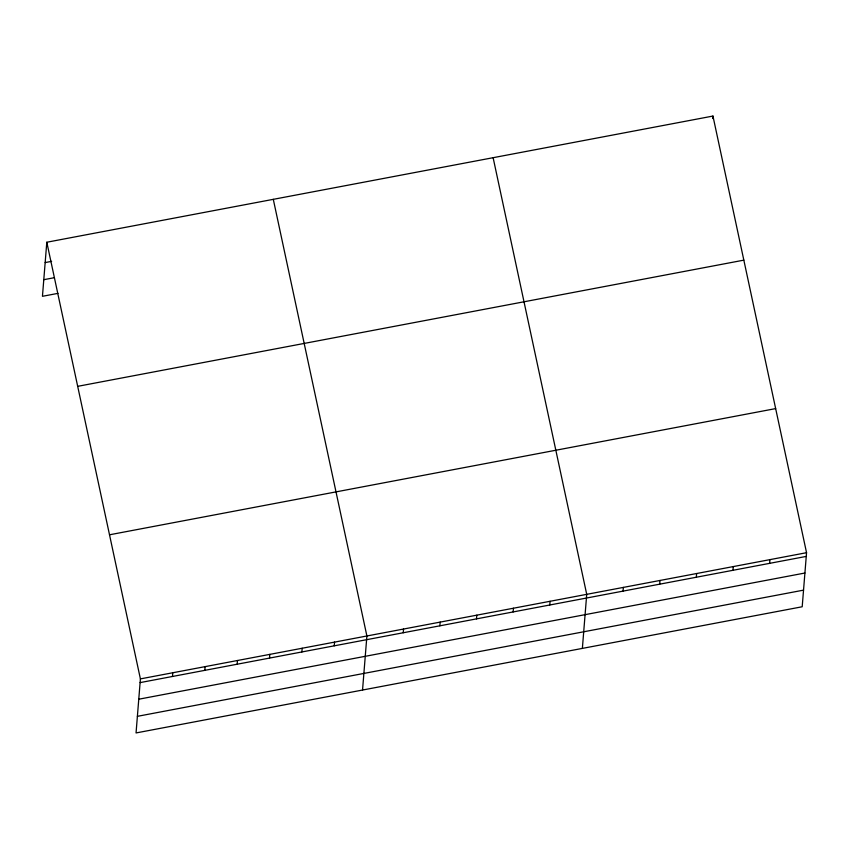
<?xml version="1.0" encoding="UTF-8"?>
<svg xmlns="http://www.w3.org/2000/svg" width="849" height="849" viewBox="0 0 849 849"><rect width="100%" height="100%" fill="white"/><g stroke="black" fill="none" stroke-linecap="round" stroke-linejoin="round"><path stroke-width="1.27" d="M46.801 242.241L140.403 678.892L136.052 732.942L802.199 606.759L806.55 552.699L712.948 116.058L46.801 242.241L42.45 296.301L57.976 293.361M172.464 676.473L172.761 672.758M204.821 670.349L205.118 666.624M237.168 664.215L237.476 660.501M269.526 658.081L269.823 654.367M301.883 651.958L302.18 648.243M334.241 645.824L334.538 642.109M362.544 690.046L366.895 635.986L273.293 199.335M403.233 632.76L403.53 629.045M439.867 625.819L440.175 622.105M476.512 618.879L476.809 615.164M513.146 611.938L513.443 608.224M549.781 604.997L550.088 601.283M582.372 648.403L586.723 594.342L493.12 157.691M623.06 591.116L623.357 587.402M659.694 584.176L660.002 580.461M712.746 118.531L712.948 116.058M696.339 577.235L696.636 573.521M732.974 570.295L733.271 566.58M769.608 563.354L769.916 559.64M45.167 262.574L51.63 261.343M43.787 279.692L54.145 277.729M77.694 386.337L743.83 260.144M109.51 534.796L775.657 408.602M140.403 678.892L806.55 552.699M140.106 682.607L806.253 556.413M138.769 699.215L804.916 573.022M137.389 716.333L803.536 590.14"/></g></svg>
